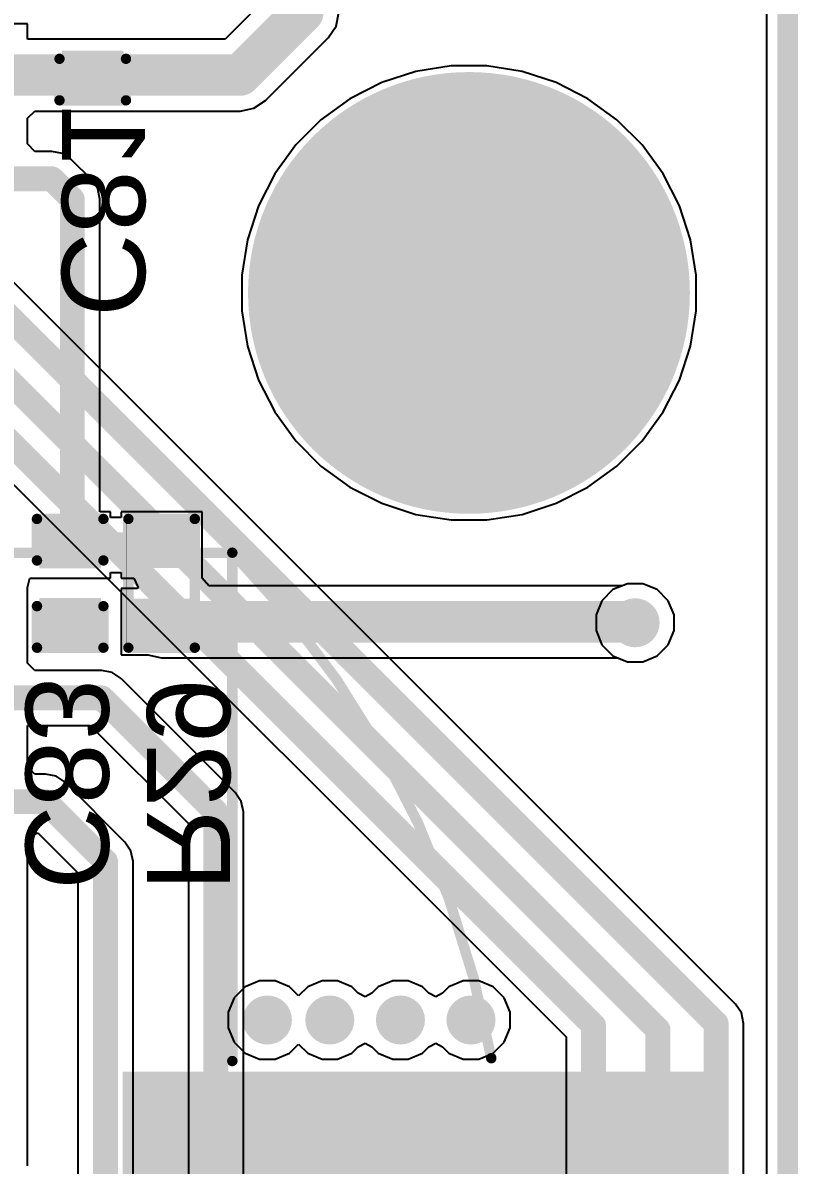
# Model space of a CAD drawing. Header units: inches. Extents: x 0 to 5376, y 0 to 5416.
# Drawn here: x 40.65 to 50.13, y 102.69 to 116.66 of the extents above; entities that cross this region are included whole.
import ezdxf

# ---------------------------------------------------------------- set-up
doc = ezdxf.new("R2010")
doc.units = ezdxf.units.IN
for name, color, linetype in [('Board Outline', 216, 'Continuous'), ('Bottom Layer', 5, 'Continuous'), ('Bottom Overlay', 54, 'Continuous'), ('Bottom Paste', 16, 'Continuous'), ('Bottom Solder', 6, 'Continuous'), ('Layer 1', 16, 'Continuous'), ('Layer 2', 76, 'Continuous'), ('Multi-Layer', 9, 'Continuous'), ('Pad Holes', 156, 'Continuous'), ('Top Layer', 1, 'Continuous'), ('Top Overlay', 2, 'Continuous'), ('Top Paste', 8, 'Continuous'), ('Top Solder', 216, 'Continuous'), ('Via Holes', 16, 'Continuous')]:
    doc.layers.add(name, color=color, linetype=linetype)
doc.styles.add('Arial', font='', dxfattribs={"height": 0.2})
doc.styles.get('Arial').set_extended_font_data('Arial')

msp = doc.modelspace()

# ---------------------------------------------------------------- hatches: boundary and pattern name
at = {"layer": 'Bottom Layer'}
for points in [[(41.183, 116.259), (41.818, 116.259), (41.818, 115.802), (41.183, 115.802)], [(40.907, 110.503), (41.542, 110.503), (41.542, 110.046), (40.907, 110.046)], [(42.024, 110.503), (42.659, 110.503), (42.659, 110.046), (42.024, 110.046)], [(40.907, 109.563), (41.542, 109.563), (41.542, 109.106), (40.907, 109.106)], [(42.024, 109.563), (42.659, 109.563), (42.659, 109.106), (42.024, 109.106)]]:
    msp.add_hatch(color=5, dxfattribs=at).paths.add_polyline_path(points)
h = msp.add_hatch(color=5, dxfattribs=at)
edge = h.paths.add_edge_path()
edge.add_arc((46.101, 113.357), 2.6, 0, 360)
h = msp.add_hatch(color=5, dxfattribs=at)
edge = h.paths.add_edge_path()
edge.add_arc((48.133, 109.322), 0.3, 0, 360)
h = msp.add_hatch(color=5, dxfattribs=at)
edge = h.paths.add_edge_path()
edge.add_arc((43.636, 104.462), 0.3, 0, 360)
h = msp.add_hatch(color=5, dxfattribs=at)
edge = h.paths.add_edge_path()
edge.add_arc((44.399, 104.462), 0.3, 0, 360)
h = msp.add_hatch(color=5, dxfattribs=at)
edge = h.paths.add_edge_path()
edge.add_arc((45.263, 104.462), 0.3, 0, 360)
h = msp.add_hatch(color=5, dxfattribs=at)
edge = h.paths.add_edge_path()
edge.add_arc((46.126, 104.462), 0.3, 0, 360)
at = {"layer": 'Bottom Paste'}
for points in [[(41.183, 116.259), (41.818, 116.259), (41.818, 115.802), (41.183, 115.802)], [(40.907, 110.503), (41.542, 110.503), (41.542, 110.046), (40.907, 110.046)], [(42.024, 110.503), (42.659, 110.503), (42.659, 110.046), (42.024, 110.046)], [(40.907, 109.563), (41.542, 109.563), (41.542, 109.106), (40.907, 109.106)], [(42.024, 109.563), (42.659, 109.563), (42.659, 109.106), (42.024, 109.106)]]:
    msp.add_hatch(color=16, dxfattribs=at).paths.add_polyline_path(points)
at = {"layer": 'Bottom Solder'}
for points in [[(41.123, 116.319), (41.878, 116.319), (41.878, 115.742), (41.123, 115.742)], [(40.847, 110.563), (41.602, 110.563), (41.602, 109.986), (40.847, 109.986)], [(41.969, 110.558), (42.714, 110.558), (42.714, 109.99), (41.969, 109.99)], [(40.847, 109.623), (41.602, 109.623), (41.602, 109.046), (40.847, 109.046)], [(41.969, 109.618), (42.714, 109.618), (42.714, 109.051), (41.969, 109.051)]]:
    msp.add_hatch(color=6, dxfattribs=at).paths.add_polyline_path(points)
h = msp.add_hatch(color=6, dxfattribs=at)
edge = h.paths.add_edge_path()
edge.add_arc((46.101, 113.357), 2.702, 0, 360)
h = msp.add_hatch(color=6, dxfattribs=at)
edge = h.paths.add_edge_path()
edge.add_arc((43.636, 104.462), 0.252, 0, 360)
h = msp.add_hatch(color=6, dxfattribs=at)
edge = h.paths.add_edge_path()
edge.add_arc((44.399, 104.462), 0.252, 0, 360)
h = msp.add_hatch(color=6, dxfattribs=at)
edge = h.paths.add_edge_path()
edge.add_arc((45.263, 104.462), 0.252, 0, 360)
h = msp.add_hatch(color=6, dxfattribs=at)
edge = h.paths.add_edge_path()
edge.add_arc((46.126, 104.462), 0.252, 0, 360)
at = {"layer": 'Layer 1'}
h = msp.add_hatch(color=16, dxfattribs=at)
edge = h.paths.add_edge_path()
edge.add_arc((46.101, 113.357), 2.6, 0, 360)
h = msp.add_hatch(color=16, dxfattribs=at)
edge = h.paths.add_edge_path()
edge.add_arc((48.133, 109.322), 0.3, 0, 360)
h = msp.add_hatch(color=16, dxfattribs=at)
edge = h.paths.add_edge_path()
edge.add_arc((43.636, 104.462), 0.3, 0, 360)
h = msp.add_hatch(color=16, dxfattribs=at)
edge = h.paths.add_edge_path()
edge.add_arc((44.399, 104.462), 0.3, 0, 360)
h = msp.add_hatch(color=16, dxfattribs=at)
edge = h.paths.add_edge_path()
edge.add_arc((45.263, 104.462), 0.3, 0, 360)
h = msp.add_hatch(color=16, dxfattribs=at)
edge = h.paths.add_edge_path()
edge.add_arc((46.126, 104.462), 0.3, 0, 360)
at = {"layer": 'Layer 2'}
h = msp.add_hatch(color=76, dxfattribs=at)
edge = h.paths.add_edge_path()
edge.add_arc((46.101, 113.357), 2.6, 0, 360)
h = msp.add_hatch(color=76, dxfattribs=at)
edge = h.paths.add_edge_path()
edge.add_arc((48.133, 109.322), 0.3, 0, 360)
h = msp.add_hatch(color=76, dxfattribs=at)
edge = h.paths.add_edge_path()
edge.add_arc((43.636, 104.462), 0.3, 0, 360)
h = msp.add_hatch(color=76, dxfattribs=at)
edge = h.paths.add_edge_path()
edge.add_arc((44.399, 104.462), 0.3, 0, 360)
h = msp.add_hatch(color=76, dxfattribs=at)
edge = h.paths.add_edge_path()
edge.add_arc((45.263, 104.462), 0.3, 0, 360)
h = msp.add_hatch(color=76, dxfattribs=at)
edge = h.paths.add_edge_path()
edge.add_arc((46.126, 104.462), 0.3, 0, 360)
at = {"layer": 'Multi-Layer'}
h = msp.add_hatch(color=9, dxfattribs=at)
edge = h.paths.add_edge_path()
edge.add_arc((46.101, 113.357), 2.6, 0, 360)
at = {"layer": 'Pad Holes'}
h = msp.add_hatch(color=7, dxfattribs=at)
edge = h.paths.add_edge_path()
edge.add_arc((46.101, 113.357), 1.5, 0, 360)
at = {"layer": 'Top Layer'}
h = msp.add_hatch(color=1, dxfattribs=at)
edge = h.paths.add_edge_path()
edge.add_arc((46.101, 113.357), 2.6, 0, 360)
h = msp.add_hatch(color=1, dxfattribs=at)
edge = h.paths.add_edge_path()
edge.add_arc((48.133, 109.322), 0.3, 0, 360)
h = msp.add_hatch(color=1, dxfattribs=at)
edge = h.paths.add_edge_path()
edge.add_arc((43.636, 104.462), 0.3, 0, 360)
h = msp.add_hatch(color=1, dxfattribs=at)
edge = h.paths.add_edge_path()
edge.add_arc((44.399, 104.462), 0.3, 0, 360)
h = msp.add_hatch(color=1, dxfattribs=at)
edge = h.paths.add_edge_path()
edge.add_arc((45.263, 104.462), 0.3, 0, 360)
h = msp.add_hatch(color=1, dxfattribs=at)
edge = h.paths.add_edge_path()
edge.add_arc((46.126, 104.462), 0.3, 0, 360)
msp.add_hatch(color=1, dxfattribs=at).paths.add_polyline_path([(48.966, 100.929), (41.966, 100.929), (41.966, 103.729), (48.966, 103.729)])
at = {"layer": 'Top Paste'}
msp.add_hatch(color=8, dxfattribs=at).paths.add_polyline_path([(48.966, 100.929), (41.966, 100.929), (41.966, 103.729), (48.966, 103.729)])
at = {"layer": 'Top Solder'}
h = msp.add_hatch(color=216, dxfattribs=at)
edge = h.paths.add_edge_path()
edge.add_arc((46.101, 113.357), 2.702, 0, 360)
h = msp.add_hatch(color=216, dxfattribs=at)
edge = h.paths.add_edge_path()
edge.add_arc((43.636, 104.462), 0.252, 0, 360)
h = msp.add_hatch(color=216, dxfattribs=at)
edge = h.paths.add_edge_path()
edge.add_arc((44.399, 104.462), 0.252, 0, 360)
h = msp.add_hatch(color=216, dxfattribs=at)
edge = h.paths.add_edge_path()
edge.add_arc((45.263, 104.462), 0.252, 0, 360)
h = msp.add_hatch(color=216, dxfattribs=at)
edge = h.paths.add_edge_path()
edge.add_arc((46.126, 104.462), 0.252, 0, 360)
msp.add_hatch(color=216, dxfattribs=at).paths.add_polyline_path([(49.068, 100.827), (41.864, 100.827), (41.864, 103.83), (49.068, 103.83)])
at = {"layer": 'Via Holes'}
h = msp.add_hatch(color=7, dxfattribs=at)
edge = h.paths.add_edge_path()
edge.add_arc((48.133, 109.322), 0.15, 0, 360)
h = msp.add_hatch(color=7, dxfattribs=at)
edge = h.paths.add_edge_path()
edge.add_arc((43.636, 104.462), 0.15, 0, 360)
h = msp.add_hatch(color=7, dxfattribs=at)
edge = h.paths.add_edge_path()
edge.add_arc((44.399, 104.462), 0.15, 0, 360)
h = msp.add_hatch(color=7, dxfattribs=at)
edge = h.paths.add_edge_path()
edge.add_arc((45.263, 104.462), 0.15, 0, 360)
h = msp.add_hatch(color=7, dxfattribs=at)
edge = h.paths.add_edge_path()
edge.add_arc((46.126, 104.462), 0.15, 0, 360)

# ---------------------------------------------------------------- linework, layer by layer
at = {"layer": 'Board Outline'}
msp.add_lwpolyline([(50, 0, 0.254, 0.254, 0), (50, 125, 0.254, 0.254, 0)], format="xyseb", dxfattribs=at)
at = {"layer": 'Bottom Layer'}
for p, q in [((49.741, 118.135), (49.741, 56.62)), ((43.51, 116.853), (43.12, 116.463)), ((44.476, 116.621), (44.509, 116.789)), ((40.702, 116.65), (38.846, 116.65)), ((40.702, 116.463), (40.702, 116.65)), ((44.38, 116.478), (44.476, 116.621)), ((43.12, 116.463), (40.702, 116.463)), ((43.614, 115.711), (44.38, 116.478)), ((45.882, 116.135), (45.45, 116.067)), ((46.319, 116.135), (45.882, 116.135)), ((46.751, 116.067), (46.319, 116.135)), ((45.45, 116.067), (45.034, 115.932)), ((47.167, 115.932), (46.751, 116.067)), ((45.034, 115.932), (44.645, 115.733)), ((47.556, 115.733), (47.167, 115.932)), ((43.471, 115.616), (43.614, 115.711)), ((44.645, 115.733), (44.291, 115.476)), ((47.91, 115.476), (47.556, 115.733)), ((40.702, 115.493), (40.791, 115.582)), ((40.791, 115.582), (43.302, 115.582)), ((43.302, 115.582), (43.471, 115.616)), ((40.702, 115.38), (40.702, 115.493)), ((44.291, 115.476), (43.982, 115.167)), ((48.219, 115.167), (47.91, 115.476)), ((40.702, 115.179), (40.702, 115.38)), ((40.791, 115.089), (40.702, 115.179)), ((43.982, 115.167), (43.725, 114.813)), ((48.476, 114.813), (48.219, 115.167)), ((41, 115.089), (40.791, 115.089)), ((41.129, 115.064), (41, 115.089)), ((41.238, 114.991), (41.129, 115.064)), ((41.488, 114.741), (41.238, 114.991)), ((41.561, 114.632), (41.488, 114.741)), ((43.725, 114.813), (43.526, 114.424)), ((48.675, 114.424), (48.476, 114.813)), ((41.586, 114.503), (41.561, 114.632)), ((41.586, 110.68), (41.586, 114.503)), ((43.526, 114.424), (43.391, 114.008)), ((48.81, 114.008), (48.675, 114.424)), ((43.391, 114.008), (43.323, 113.576)), ((48.878, 113.576), (48.81, 114.008)), ((43.323, 113.576), (43.323, 113.139)), ((48.878, 113.139), (48.878, 113.576)), ((43.323, 113.139), (43.391, 112.707)), ((48.81, 112.707), (48.878, 113.139)), ((43.391, 112.707), (43.526, 112.291)), ((48.675, 112.291), (48.81, 112.707)), ((43.526, 112.291), (43.725, 111.902)), ((48.476, 111.902), (48.675, 112.291)), ((43.725, 111.902), (43.982, 111.548)), ((48.219, 111.548), (48.476, 111.902)), ((43.982, 111.548), (44.291, 111.239)), ((47.91, 111.239), (48.219, 111.548)), ((44.291, 111.239), (44.645, 110.982)), ((47.556, 110.982), (47.91, 111.239)), ((44.645, 110.982), (45.034, 110.783)), ((47.167, 110.783), (47.556, 110.982)), ((41.719, 110.68), (41.586, 110.68)), ((41.719, 110.611), (41.719, 110.68)), ((42.837, 110.68), (41.846, 110.68)), ((41.846, 110.68), (41.846, 110.611)), ((42.837, 109.902), (42.837, 110.68)), ((45.034, 110.783), (45.45, 110.648)), ((46.751, 110.648), (47.167, 110.783)), ((41.846, 110.611), (41.719, 110.611)), ((45.45, 110.648), (45.882, 110.58)), ((45.882, 110.58), (46.319, 110.58)), ((46.319, 110.58), (46.751, 110.648)), ((40.702, 109.752), (40.729, 109.868)), ((40.729, 109.868), (40.829, 109.868)), ((40.829, 109.868), (41.719, 109.868)), ((41.719, 109.868), (41.719, 109.937)), ((41.719, 109.937), (41.846, 109.937)), ((41.846, 109.937), (41.846, 109.868)), ((41.846, 109.868), (42.004, 109.868)), ((42.004, 109.868), (42.055, 109.752)), ((42.837, 109.868), (42.837, 109.902)), ((42.919, 109.775), (42.837, 109.868)), ((40.702, 109.157), (40.702, 109.752)), ((42.046, 109.741), (41.846, 109.741)), ((41.846, 109.741), (41.846, 108.928)), ((42.055, 109.752), (42.046, 109.741)), ((47.978, 109.775), (42.919, 109.775)), ((48.038, 109.799), (47.978, 109.775)), ((48.228, 109.799), (48.038, 109.799)), ((48.404, 109.727), (48.228, 109.799)), ((48.538, 109.592), (48.404, 109.727)), ((48.611, 109.417), (48.538, 109.592)), ((48.611, 109.227), (48.611, 109.417)), ((40.702, 109.03), (40.702, 109.157)), ((48.538, 109.051), (48.611, 109.227)), ((40.702, 108.829), (40.702, 109.03)), ((48.404, 108.917), (48.538, 109.051)), ((41.846, 108.928), (42.173, 108.928)), ((42.173, 108.928), (42.173, 108.928)), ((42.173, 108.928), (42.342, 108.894)), ((42.342, 108.894), (47.917, 108.894)), ((47.917, 108.894), (48.038, 108.844)), ((48.228, 108.844), (48.404, 108.917)), ((40.791, 108.739), (40.702, 108.829)), ((41.61, 108.739), (40.791, 108.739)), ((41.739, 108.714), (41.61, 108.739)), ((48.038, 108.844), (48.228, 108.844)), ((41.848, 108.641), (41.739, 108.714)), ((43.243, 107.245), (41.848, 108.641)), ((40.702, 107.887), (40.702, 108.066)), ((40.702, 108.066), (41.47, 108.066)), ((41.47, 108.066), (42.669, 106.868)), ((40.702, 107.76), (40.702, 107.887)), ((40.702, 107.559), (40.702, 107.76)), ((40.791, 107.469), (40.702, 107.559)), ((40.924, 107.469), (40.791, 107.469)), ((41.053, 107.444), (40.924, 107.469)), ((41.162, 107.371), (41.053, 107.444)), ((41.894, 106.639), (41.162, 107.371)), ((43.316, 107.136), (43.243, 107.245)), ((43.342, 107.007), (43.316, 107.136)), ((43.342, 94.217), (43.342, 107.007)), ((42.669, 106.868), (42.669, 94.217)), ((40.702, 106.699), (40.829, 106.752)), ((40.702, 106.49), (40.702, 106.699)), ((40.829, 106.752), (41.319, 106.261)), ((41.967, 106.529), (41.894, 106.639)), ((40.702, 106.378), (40.702, 106.49)), ((41.993, 106.401), (41.967, 106.529)), ((40.702, 105.347), (40.702, 106.378)), ((41.993, 92.211), (41.993, 106.401)), ((41.319, 106.261), (41.319, 92.211)), ((40.702, 105.22), (40.702, 105.347)), ((40.702, 105.108), (40.702, 105.22)), ((40.702, 104.077), (40.702, 105.108)), ((40.702, 103.95), (40.702, 104.077)), ((40.702, 103.838), (40.702, 103.95)), ((40.702, 102.807), (40.702, 103.838)), ((40.702, 102.68), (40.702, 102.807))]:
    msp.add_line(p, q, dxfattribs=at)
for points in [[(44.069, 116.789, 0.508, 0.508, 0), (44.069, 117.475, 0.508, 0.508, 0)], [(43.302, 116.023, 0.508, 0.508, 0), (44.069, 116.789, 0.508, 0.508, 0)], [(39.774, 116.023, 0.508, 0.508, 0), (43.302, 116.023, 0.508, 0.508, 0)], [(39.774, 114.753, 0.305, 0.305, 0), (41, 114.753, 0.305, 0.305, 0)], [(41, 114.753, 0.305, 0.305, 0), (41.25, 114.503, 0.305, 0.305, 0)], [(41.25, 110.299, 0.305, 0.305, 0), (41.25, 114.503, 0.305, 0.305, 0)], [(41.224, 110.274, 0.305, 0.305, 0), (41.25, 110.299, 0.305, 0.305, 0)], [(41.224, 110.274, 0.305, 0.305, 0), (42.342, 110.274, 0.305, 0.305, 0)], [(42.342, 109.334, 0.508, 0.508, 0), (48.095, 109.334, 0.508, 0.508, 0)], [(48.095, 109.334, 0.508, 0.508, 0), (48.133, 109.296, 0.508, 0.508, 0)], [(48.133, 109.296, 0.508, 0.508, 0), (48.133, 109.322, 0.508, 0.508, 0)], [(39.774, 108.403, 0.305, 0.305, 0), (41.61, 108.403, 0.305, 0.305, 0)], [(41.61, 108.403, 0.305, 0.305, 0), (43.005, 107.007, 0.305, 0.305, 0)], [(39.774, 107.133, 0.305, 0.305, 0), (40.924, 107.133, 0.305, 0.305, 0)], [(40.924, 107.133, 0.305, 0.305, 0), (41.656, 106.401, 0.305, 0.305, 0)], [(43.005, 93.878, 0.305, 0.305, 0), (43.005, 107.007, 0.305, 0.305, 0)], [(41.656, 91.872, 0.305, 0.305, 0), (41.656, 106.401, 0.305, 0.305, 0)]]:
    msp.add_lwpolyline(points, format="xyseb", dxfattribs=at)
for points in [[(43.942, 116.789, 0.254, 0.254, 1), (44.196, 116.789, 0.254, 0.254, 1)], [(43.942, 116.789, 0.254, 0.254, 1), (44.196, 116.789, 0.254, 0.254, 1)], [(43.175, 116.023, 0.254, 0.254, 1), (43.429, 116.023, 0.254, 0.254, 1)], [(43.175, 116.023, 0.254, 0.254, 1), (43.429, 116.023, 0.254, 0.254, 1)], [(40.924, 114.753, 0.152, 0.152, 1), (41.076, 114.753, 0.152, 0.152, 1)], [(40.924, 114.753, 0.152, 0.152, 1), (41.076, 114.753, 0.152, 0.152, 1)], [(41.173, 114.503, 0.152, 0.152, 1), (41.326, 114.503, 0.152, 0.152, 1)], [(41.173, 114.503, 0.152, 0.152, 1), (41.326, 114.503, 0.152, 0.152, 1)], [(41.148, 110.274, 0.152, 0.152, 1), (41.3, 110.274, 0.152, 0.152, 1)], [(41.148, 110.274, 0.152, 0.152, 1), (41.3, 110.274, 0.152, 0.152, 1)], [(41.173, 110.299, 0.152, 0.152, 1), (41.326, 110.299, 0.152, 0.152, 1)], [(41.173, 110.299, 0.152, 0.152, 1), (41.326, 110.299, 0.152, 0.152, 1)], [(42.266, 110.274, 0.152, 0.152, 1), (42.418, 110.274, 0.152, 0.152, 1)], [(42.215, 109.334, 0.254, 0.254, 1), (42.469, 109.334, 0.254, 0.254, 1)], [(47.968, 109.334, 0.254, 0.254, 1), (48.222, 109.334, 0.254, 0.254, 1)], [(47.968, 109.334, 0.254, 0.254, 1), (48.222, 109.334, 0.254, 0.254, 1)], [(48.006, 109.322, 0.254, 0.254, 1), (48.26, 109.322, 0.254, 0.254, 1)], [(48.006, 109.296, 0.254, 0.254, 1), (48.26, 109.296, 0.254, 0.254, 1)], [(48.006, 109.296, 0.254, 0.254, 1), (48.26, 109.296, 0.254, 0.254, 1)], [(41.534, 108.403, 0.152, 0.152, 1), (41.686, 108.403, 0.152, 0.152, 1)], [(41.534, 108.403, 0.152, 0.152, 1), (41.686, 108.403, 0.152, 0.152, 1)], [(40.848, 107.133, 0.152, 0.152, 1), (41, 107.133, 0.152, 0.152, 1)], [(40.848, 107.133, 0.152, 0.152, 1), (41, 107.133, 0.152, 0.152, 1)], [(42.929, 107.007, 0.152, 0.152, 1), (43.082, 107.007, 0.152, 0.152, 1)], [(42.929, 107.007, 0.152, 0.152, 1), (43.082, 107.007, 0.152, 0.152, 1)], [(41.58, 106.401, 0.152, 0.152, 1), (41.732, 106.401, 0.152, 0.152, 1)], [(41.58, 106.401, 0.152, 0.152, 1), (41.732, 106.401, 0.152, 0.152, 1)]]:
    msp.add_lwpolyline(points, format="xyseb", close=True, dxfattribs=at)
at = {"layer": 'Bottom Overlay'}
for points in [[(41.094, 115.713, 0.127, 0.127, 0), (41.094, 116.221, 0.127, 0.127, 0)], [(41.906, 115.713, 0.127, 0.127, 0), (41.906, 116.221, 0.127, 0.127, 0)], [(41.094, 115.713, 0.127, 0.127, 0), (41.906, 115.713, 0.127, 0.127, 0)], [(40.818, 110.084, 0.127, 0.127, 0), (40.818, 110.592, 0.127, 0.127, 0)], [(40.818, 110.592, 0.127, 0.127, 0), (41.631, 110.592, 0.127, 0.127, 0)], [(41.631, 110.084, 0.127, 0.127, 0), (41.631, 110.592, 0.127, 0.127, 0)], [(41.935, 110.592, 0.127, 0.127, 0), (42.748, 110.592, 0.127, 0.127, 0)], [(41.935, 109.017, 0.127, 0.127, 0), (41.935, 110.592, 0.127, 0.127, 0)], [(41.91, 108.991, 0.00323, 0.00323, 0), (41.91, 110.617, 0.00323, 0.00323, 0)], [(42.748, 109.017, 0.127, 0.127, 0), (42.748, 110.592, 0.127, 0.127, 0)], [(40.818, 109.017, 0.127, 0.127, 0), (40.818, 109.525, 0.127, 0.127, 0)], [(41.631, 109.017, 0.127, 0.127, 0), (41.631, 109.525, 0.127, 0.127, 0)], [(40.818, 109.017, 0.127, 0.127, 0), (41.631, 109.017, 0.127, 0.127, 0)], [(41.935, 109.017, 0.127, 0.127, 0), (42.748, 109.017, 0.127, 0.127, 0)]]:
    msp.add_lwpolyline(points, format="xyseb", dxfattribs=at)
for points in [[(41.062, 116.221, 0.0635, 0.0635, 1), (41.125, 116.221, 0.0635, 0.0635, 1)], [(41.875, 116.221, 0.0635, 0.0635, 1), (41.938, 116.221, 0.0635, 0.0635, 1)], [(41.062, 115.713, 0.0635, 0.0635, 1), (41.125, 115.713, 0.0635, 0.0635, 1)], [(41.062, 115.713, 0.0635, 0.0635, 1), (41.125, 115.713, 0.0635, 0.0635, 1)], [(41.875, 115.713, 0.0635, 0.0635, 1), (41.938, 115.713, 0.0635, 0.0635, 1)], [(41.875, 115.713, 0.0635, 0.0635, 1), (41.938, 115.713, 0.0635, 0.0635, 1)], [(40.786, 110.592, 0.0635, 0.0635, 1), (40.85, 110.592, 0.0635, 0.0635, 1)], [(40.786, 110.592, 0.0635, 0.0635, 1), (40.85, 110.592, 0.0635, 0.0635, 1)], [(41.599, 110.592, 0.0635, 0.0635, 1), (41.662, 110.592, 0.0635, 0.0635, 1)], [(41.599, 110.592, 0.0635, 0.0635, 1), (41.662, 110.592, 0.0635, 0.0635, 1)], [(41.904, 110.592, 0.0635, 0.0635, 1), (41.967, 110.592, 0.0635, 0.0635, 1)], [(41.904, 110.592, 0.0635, 0.0635, 1), (41.967, 110.592, 0.0635, 0.0635, 1)], [(41.909, 110.617, 0.00161, 0.00161, 1), (41.911, 110.617, 0.00161, 0.00161, 1)], [(42.716, 110.592, 0.0635, 0.0635, 1), (42.78, 110.592, 0.0635, 0.0635, 1)], [(42.716, 110.592, 0.0635, 0.0635, 1), (42.78, 110.592, 0.0635, 0.0635, 1)], [(40.786, 110.084, 0.0635, 0.0635, 1), (40.85, 110.084, 0.0635, 0.0635, 1)], [(41.599, 110.084, 0.0635, 0.0635, 1), (41.662, 110.084, 0.0635, 0.0635, 1)], [(40.786, 109.525, 0.0635, 0.0635, 1), (40.85, 109.525, 0.0635, 0.0635, 1)], [(41.599, 109.525, 0.0635, 0.0635, 1), (41.662, 109.525, 0.0635, 0.0635, 1)], [(40.786, 109.017, 0.0635, 0.0635, 1), (40.85, 109.017, 0.0635, 0.0635, 1)], [(40.786, 109.017, 0.0635, 0.0635, 1), (40.85, 109.017, 0.0635, 0.0635, 1)], [(41.599, 109.017, 0.0635, 0.0635, 1), (41.662, 109.017, 0.0635, 0.0635, 1)], [(41.599, 109.017, 0.0635, 0.0635, 1), (41.662, 109.017, 0.0635, 0.0635, 1)], [(41.904, 109.017, 0.0635, 0.0635, 1), (41.967, 109.017, 0.0635, 0.0635, 1)], [(41.904, 109.017, 0.0635, 0.0635, 1), (41.967, 109.017, 0.0635, 0.0635, 1)], [(42.716, 109.017, 0.0635, 0.0635, 1), (42.78, 109.017, 0.0635, 0.0635, 1)], [(42.716, 109.017, 0.0635, 0.0635, 1), (42.78, 109.017, 0.0635, 0.0635, 1)], [(41.909, 108.991, 0.00161, 0.00161, 1), (41.911, 108.991, 0.00161, 0.00161, 1)]]:
    msp.add_lwpolyline(points, format="xyseb", close=True, dxfattribs=at)
at = {"layer": 'Layer 1'}
for p, q in [((49.741, 118.135), (49.741, 30.326)), ((45.882, 116.135), (45.45, 116.067)), ((46.319, 116.135), (45.882, 116.135)), ((46.751, 116.067), (46.319, 116.135)), ((45.45, 116.067), (45.034, 115.932)), ((47.167, 115.932), (46.751, 116.067)), ((45.034, 115.932), (44.645, 115.733)), ((47.556, 115.733), (47.167, 115.932)), ((44.645, 115.733), (44.291, 115.476)), ((47.91, 115.476), (47.556, 115.733)), ((44.291, 115.476), (43.982, 115.167)), ((48.219, 115.167), (47.91, 115.476)), ((43.982, 115.167), (43.725, 114.813)), ((48.476, 114.813), (48.219, 115.167)), ((43.725, 114.813), (43.526, 114.424)), ((48.675, 114.424), (48.476, 114.813)), ((43.526, 114.424), (43.391, 114.008)), ((48.81, 114.008), (48.675, 114.424)), ((43.391, 114.008), (43.323, 113.576)), ((48.878, 113.576), (48.81, 114.008)), ((43.323, 113.576), (43.323, 113.139)), ((48.878, 113.139), (48.878, 113.576)), ((43.323, 113.139), (43.391, 112.707)), ((48.81, 112.707), (48.878, 113.139)), ((43.391, 112.707), (43.526, 112.291)), ((48.675, 112.291), (48.81, 112.707)), ((43.526, 112.291), (43.725, 111.902)), ((48.476, 111.902), (48.675, 112.291)), ((43.725, 111.902), (43.982, 111.548)), ((48.219, 111.548), (48.476, 111.902)), ((43.982, 111.548), (44.291, 111.239)), ((47.91, 111.239), (48.219, 111.548)), ((44.291, 111.239), (44.645, 110.982)), ((47.556, 110.982), (47.91, 111.239)), ((44.645, 110.982), (45.034, 110.783)), ((47.167, 110.783), (47.556, 110.982)), ((45.034, 110.783), (45.45, 110.648)), ((46.751, 110.648), (47.167, 110.783)), ((45.45, 110.648), (45.882, 110.58)), ((45.882, 110.58), (46.319, 110.58)), ((46.319, 110.58), (46.751, 110.648)), ((47.862, 109.727), (47.728, 109.592)), ((48.038, 109.799), (47.862, 109.727)), ((48.228, 109.799), (48.038, 109.799)), ((48.404, 109.727), (48.228, 109.799)), ((48.538, 109.592), (48.404, 109.727)), ((47.728, 109.592), (47.655, 109.417)), ((48.611, 109.417), (48.538, 109.592)), ((47.655, 109.417), (47.655, 109.227)), ((48.611, 109.227), (48.611, 109.417)), ((47.655, 109.227), (47.728, 109.051)), ((48.538, 109.051), (48.611, 109.227)), ((47.728, 109.051), (47.862, 108.917)), ((48.404, 108.917), (48.538, 109.051)), ((47.862, 108.917), (48.038, 108.844)), ((48.228, 108.844), (48.404, 108.917)), ((48.038, 108.844), (48.228, 108.844))]:
    msp.add_line(p, q, dxfattribs=at)
at = {"layer": 'Layer 2'}
for p, q in [((49.741, 117.627), (49.741, 24.989)), ((49.362, 104.657), (37.347, 116.672)), ((45.882, 116.135), (45.45, 116.067)), ((46.319, 116.135), (45.882, 116.135)), ((46.751, 116.067), (46.319, 116.135)), ((45.45, 116.067), (45.034, 115.932)), ((47.167, 115.932), (46.751, 116.067)), ((45.034, 115.932), (44.645, 115.733)), ((47.556, 115.733), (47.167, 115.932)), ((44.645, 115.733), (44.291, 115.476)), ((47.91, 115.476), (47.556, 115.733)), ((44.291, 115.476), (43.982, 115.167)), ((48.219, 115.167), (47.91, 115.476)), ((43.982, 115.167), (43.725, 114.813)), ((48.476, 114.813), (48.219, 115.167)), ((43.725, 114.813), (43.526, 114.424)), ((48.675, 114.424), (48.476, 114.813)), ((43.526, 114.424), (43.391, 114.008)), ((48.81, 114.008), (48.675, 114.424)), ((43.391, 114.008), (43.323, 113.576)), ((48.878, 113.576), (48.81, 114.008)), ((43.323, 113.576), (43.323, 113.139)), ((48.878, 113.139), (48.878, 113.576)), ((43.323, 113.139), (43.391, 112.707)), ((48.81, 112.707), (48.878, 113.139)), ((43.391, 112.707), (43.526, 112.291)), ((48.675, 112.291), (48.81, 112.707)), ((43.526, 112.291), (43.725, 111.902)), ((48.476, 111.902), (48.675, 112.291)), ((39.662, 111.881), (47.288, 104.255)), ((43.725, 111.902), (43.982, 111.548)), ((48.219, 111.548), (48.476, 111.902)), ((43.982, 111.548), (44.291, 111.239)), ((47.91, 111.239), (48.219, 111.548)), ((44.291, 111.239), (44.645, 110.982)), ((47.556, 110.982), (47.91, 111.239)), ((44.645, 110.982), (45.034, 110.783)), ((47.167, 110.783), (47.556, 110.982)), ((45.034, 110.783), (45.45, 110.648)), ((46.751, 110.648), (47.167, 110.783)), ((45.45, 110.648), (45.882, 110.58)), ((45.882, 110.58), (46.319, 110.58)), ((46.319, 110.58), (46.751, 110.648)), ((43.365, 104.867), (43.231, 104.733)), ((43.541, 104.94), (43.365, 104.867)), ((43.731, 104.94), (43.541, 104.94)), ((43.906, 104.867), (43.731, 104.94)), ((44.017, 104.756), (43.906, 104.867)), ((44.129, 104.867), (44.017, 104.756)), ((44.304, 104.94), (44.129, 104.867)), ((44.494, 104.94), (44.304, 104.94)), ((44.67, 104.867), (44.494, 104.94)), ((44.748, 104.789), (44.67, 104.867)), ((44.992, 104.867), (44.914, 104.789)), ((45.168, 104.94), (44.992, 104.867)), ((45.358, 104.94), (45.168, 104.94)), ((45.533, 104.867), (45.358, 104.94)), ((45.612, 104.789), (45.533, 104.867)), ((45.856, 104.867), (45.778, 104.789)), ((46.031, 104.94), (45.856, 104.867)), ((46.221, 104.94), (46.031, 104.94)), ((46.397, 104.867), (46.221, 104.94)), ((46.531, 104.733), (46.397, 104.867)), ((43.231, 104.733), (43.158, 104.557)), ((44.831, 104.747), (44.748, 104.789)), ((44.914, 104.789), (44.831, 104.747)), ((45.695, 104.747), (45.612, 104.789)), ((45.778, 104.789), (45.695, 104.747)), ((46.604, 104.557), (46.531, 104.733)), ((43.158, 104.557), (43.158, 104.367)), ((46.604, 104.367), (46.604, 104.557)), ((49.435, 104.548), (49.362, 104.657)), ((49.46, 104.419), (49.435, 104.548)), ((49.46, 62.34), (49.46, 104.419)), ((43.158, 104.367), (43.231, 104.192)), ((46.531, 104.192), (46.604, 104.367)), ((47.288, 104.255), (47.288, 100.878)), ((43.231, 104.192), (43.365, 104.057)), ((43.906, 104.057), (44.017, 104.168)), ((44.017, 104.168), (44.129, 104.057)), ((44.67, 104.057), (44.748, 104.135)), ((44.748, 104.135), (44.831, 104.178)), ((44.831, 104.178), (44.914, 104.135)), ((44.914, 104.135), (44.992, 104.057)), ((45.533, 104.057), (45.612, 104.135)), ((45.612, 104.135), (45.695, 104.178)), ((45.695, 104.178), (45.778, 104.135)), ((45.778, 104.135), (45.856, 104.057)), ((46.397, 104.057), (46.531, 104.192)), ((43.365, 104.057), (43.541, 103.984)), ((43.541, 103.984), (43.731, 103.984)), ((43.731, 103.984), (43.906, 104.057)), ((44.129, 104.057), (44.304, 103.984)), ((44.304, 103.984), (44.494, 103.984)), ((44.494, 103.984), (44.67, 104.057)), ((44.992, 104.057), (45.168, 103.984)), ((45.168, 103.984), (45.358, 103.984)), ((45.358, 103.984), (45.533, 104.057)), ((45.856, 104.057), (46.031, 103.984)), ((46.031, 103.984), (46.221, 103.984)), ((46.221, 103.984), (46.397, 104.057))]:
    msp.add_line(p, q, dxfattribs=at)
for points in [[(37.109, 116.434, 0.305, 0.305, 0), (49.124, 104.419, 0.305, 0.305, 0)], [(39.975, 112.781, 0.305, 0.305, 0), (48.412, 104.343, 0.305, 0.305, 0)], [(39.802, 112.217, 0.305, 0.305, 0), (47.625, 104.394, 0.305, 0.305, 0)], [(47.625, 62.992, 0.305, 0.305, 0), (47.625, 104.394, 0.305, 0.305, 0)], [(49.124, 62.001, 0.305, 0.305, 0), (49.124, 104.419, 0.305, 0.305, 0)], [(48.412, 63.983, 0.305, 0.305, 0), (48.412, 104.343, 0.305, 0.305, 0)]]:
    msp.add_lwpolyline(points, format="xyseb", dxfattribs=at)
for points in [[(47.549, 104.394, 0.152, 0.152, 1), (47.701, 104.394, 0.152, 0.152, 1)], [(47.549, 104.394, 0.152, 0.152, 1), (47.701, 104.394, 0.152, 0.152, 1)], [(49.047, 104.419, 0.152, 0.152, 1), (49.2, 104.419, 0.152, 0.152, 1)], [(49.047, 104.419, 0.152, 0.152, 1), (49.2, 104.419, 0.152, 0.152, 1)], [(48.336, 104.343, 0.152, 0.152, 1), (48.489, 104.343, 0.152, 0.152, 1)], [(48.336, 104.343, 0.152, 0.152, 1), (48.489, 104.343, 0.152, 0.152, 1)]]:
    msp.add_lwpolyline(points, format="xyseb", close=True, dxfattribs=at)
at = {"layer": 'Top Layer'}
for p, q in [((49.741, 118.135), (49.741, 94.506)), ((45.882, 116.135), (45.45, 116.067)), ((46.319, 116.135), (45.882, 116.135)), ((46.751, 116.067), (46.319, 116.135)), ((45.45, 116.067), (45.034, 115.932)), ((47.167, 115.932), (46.751, 116.067)), ((45.034, 115.932), (44.645, 115.733)), ((47.556, 115.733), (47.167, 115.932)), ((44.645, 115.733), (44.291, 115.476)), ((47.91, 115.476), (47.556, 115.733)), ((44.291, 115.476), (43.982, 115.167)), ((48.219, 115.167), (47.91, 115.476)), ((43.982, 115.167), (43.725, 114.813)), ((48.476, 114.813), (48.219, 115.167)), ((43.725, 114.813), (43.526, 114.424)), ((48.675, 114.424), (48.476, 114.813)), ((43.526, 114.424), (43.391, 114.008)), ((48.81, 114.008), (48.675, 114.424)), ((43.391, 114.008), (43.323, 113.576)), ((48.878, 113.576), (48.81, 114.008)), ((43.323, 113.576), (43.323, 113.139)), ((48.878, 113.139), (48.878, 113.576)), ((43.323, 113.139), (43.391, 112.707)), ((48.81, 112.707), (48.878, 113.139)), ((43.391, 112.707), (43.526, 112.291)), ((48.675, 112.291), (48.81, 112.707)), ((43.526, 112.291), (43.725, 111.902)), ((48.476, 111.902), (48.675, 112.291)), ((43.725, 111.902), (43.982, 111.548)), ((48.219, 111.548), (48.476, 111.902)), ((43.982, 111.548), (44.291, 111.239)), ((47.91, 111.239), (48.219, 111.548)), ((44.291, 111.239), (44.645, 110.982)), ((47.556, 110.982), (47.91, 111.239)), ((44.645, 110.982), (45.034, 110.783)), ((47.167, 110.783), (47.556, 110.982)), ((45.034, 110.783), (45.45, 110.648)), ((46.751, 110.648), (47.167, 110.783)), ((45.45, 110.648), (45.882, 110.58)), ((45.882, 110.58), (46.319, 110.58)), ((46.319, 110.58), (46.751, 110.648)), ((47.862, 109.727), (47.728, 109.592)), ((48.038, 109.799), (47.862, 109.727)), ((48.228, 109.799), (48.038, 109.799)), ((48.404, 109.727), (48.228, 109.799)), ((48.538, 109.592), (48.404, 109.727)), ((47.728, 109.592), (47.655, 109.417)), ((48.611, 109.417), (48.538, 109.592)), ((47.655, 109.417), (47.655, 109.227)), ((48.611, 109.227), (48.611, 109.417)), ((47.655, 109.227), (47.728, 109.051)), ((48.538, 109.051), (48.611, 109.227)), ((47.728, 109.051), (47.862, 108.917)), ((48.404, 108.917), (48.538, 109.051)), ((47.862, 108.917), (48.038, 108.844)), ((48.228, 108.844), (48.404, 108.917)), ((48.038, 108.844), (48.228, 108.844))]:
    msp.add_line(p, q, dxfattribs=at)
at = {"layer": 'Top Overlay'}
for points in [[(27.425, 110.179, 0.127, 0.127, 0), (43.207, 110.179, 0.127, 0.127, 0)], [(43.207, 110.179, 0.127, 0.127, -0.150998), (46.374, 103.995, 0.127, 0.127, 0)], [(43.207, 103.96, 0.127, 0.127, 0), (43.207, 110.179, 0.127, 0.127, 0)]]:
    msp.add_lwpolyline(points, format="xyseb", dxfattribs=at)
for points in [[(43.175, 110.179, 0.0635, 0.0635, 1), (43.239, 110.179, 0.0635, 0.0635, 1)], [(43.175, 110.179, 0.0635, 0.0635, 1), (43.239, 110.179, 0.0635, 0.0635, 1)], [(43.175, 110.179, 0.0635, 0.0635, 1), (43.239, 110.179, 0.0635, 0.0635, 1)], [(43.175, 103.96, 0.0635, 0.0635, 1), (43.239, 103.96, 0.0635, 0.0635, 1)], [(46.342, 103.995, 0.0635, 0.0635, 1), (46.406, 103.995, 0.0635, 0.0635, 1)]]:
    msp.add_lwpolyline(points, format="xyseb", close=True, dxfattribs=at)

# ---------------------------------------------------------------- texts
at = {"layer": 'Bottom Overlay', "style": 'Arial', "text_generation_flag": 2}
for s, p in [('C81', (41.123, 113.064)), ('C83', (40.679, 106.054)), ('R29', (42.164, 106.037))]:
    msp.add_text(s, height=1.016, rotation=270, dxfattribs=at).set_placement(p)

doc.saveas('drawing.dxf')
